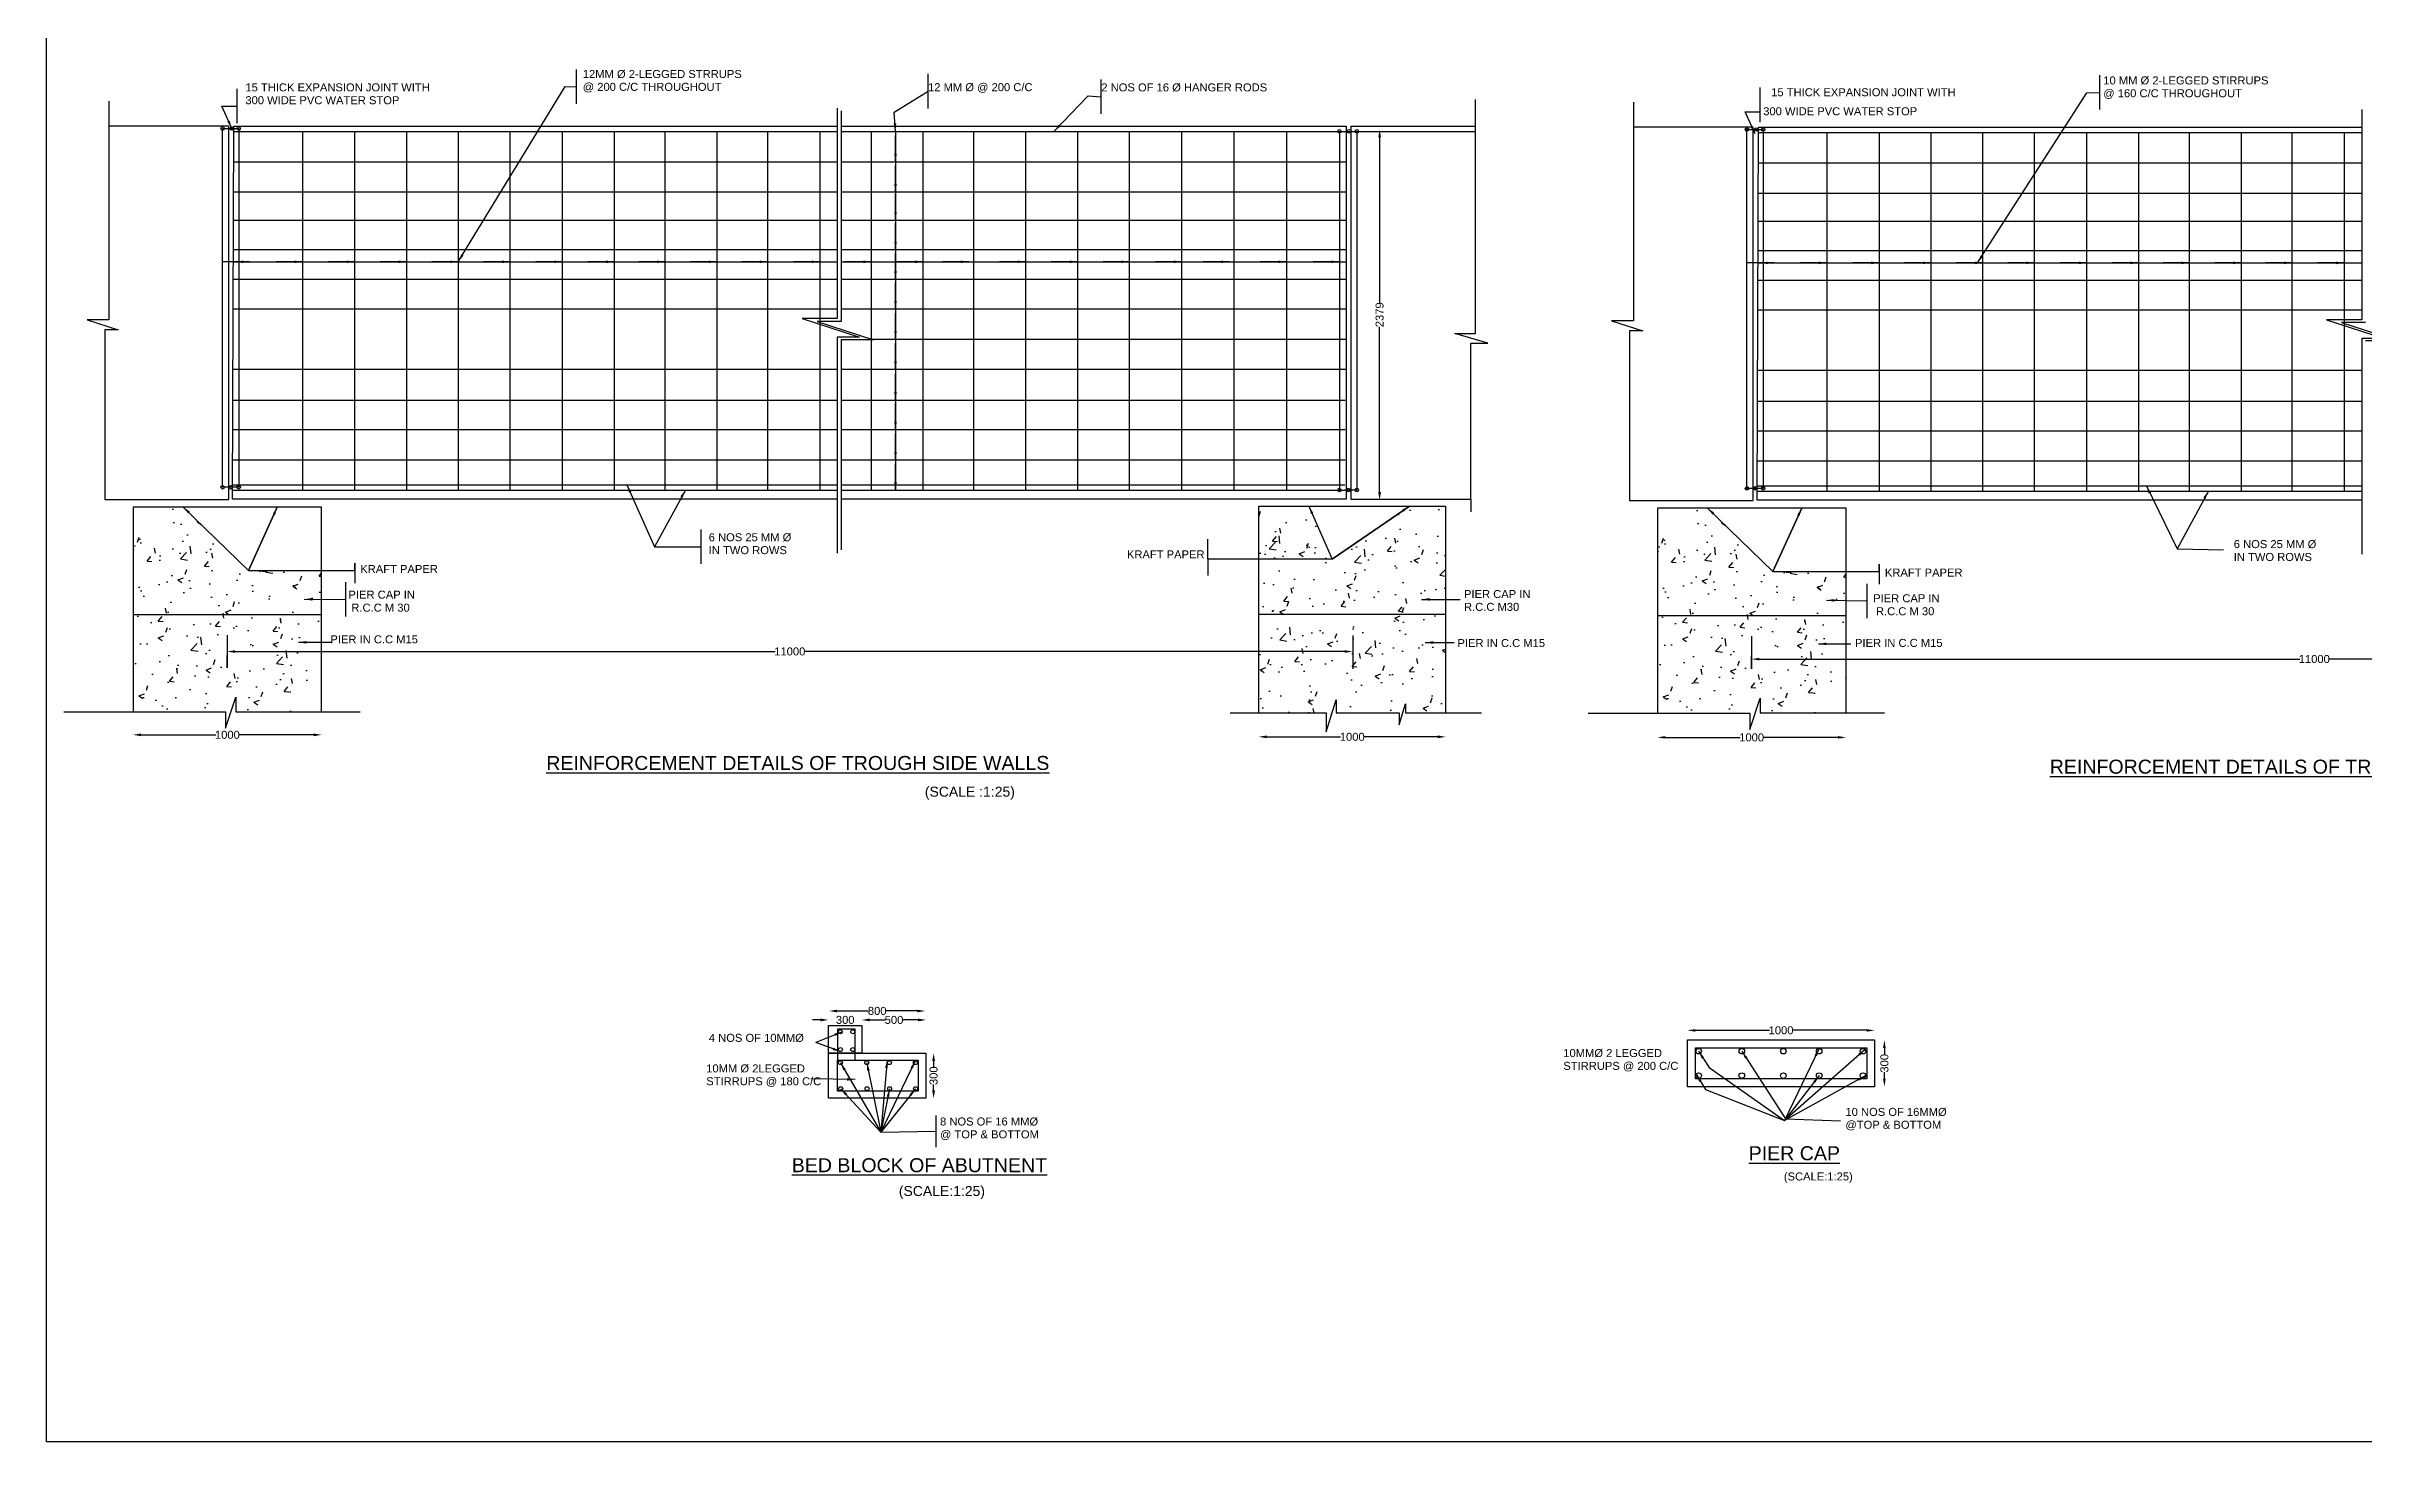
# Model space of a CAD drawing. Header units: millimetres. Extents: x -53216509 to -53197481, y 22130849 to 22142465.
# Drawn here: x -53216509 to -53204923, y 22130852 to 22137831 of the extents above; entities that cross this region are included whole.
import ezdxf

# ---------------------------------------------------------------- set-up
doc = ezdxf.new("R2010")
doc.units = ezdxf.units.MM
doc.header["$MEASUREMENT"] = 0
doc.header["$PDMODE"] = 32
doc.header["$PDSIZE"] = 28
doc.layers.add('DRAWING', color=2, linetype='Continuous')
doc.layers.add('TEXT', color=7, linetype='Continuous')
doc.styles.get("Standard").update_dxf_attribs({"font": 'arial.ttf', "height": 40})
doc.dimstyles.get("Standard").update_dxf_attribs({"dimtxt": 40, "dimasz": 40, "dimexe": 0.18, "dimexo": 0.0625, "dimgap": 0.09, "dimtad": 0, "dimdec": 0, "dimzin": 0, "dimdsep": 46, "dimtxsty": 'Standard', "dimcen": 0.09, "dimse1": 1, "dimse2": 1, "dimadec": 0, "dimazin": 0, "dimtfac": 1, "dimtdec": 0, "dimtofl": 0, "dimtmove": 0, "dimatfit": 3, "dimfxl": 1, "dimtolj": 1, "dimtzin": 0, "dimarcsym": 0})
pattern_1 = [(50, (0, 0), (286.904073, -25.100854), [30, -330]), (355, (0, 0), (-55.5005334, 300.8768535), [24, -264]), (100.4514, (23.9, -2.1), (231.4037527, 275.7758168), [25.496076, -280.4568448]), (46.1842, (0, 80), (426.8964195, -66.2076057), [45, -495]), (96.6356, (35.57, 74.5), (373.8650822, 389.6471484), [38.2441152, -420.6852]), (351.1842, (0, 80), (373.864778, 389.6474404), [36, -396]), (21, (40, 60), (238.7628208, -161.0475563), [30, -330]), (326, (40, 60), (97.3261328, 290.060018), [24, -264]), (71.4514, (59.9, 46.58), (336.0890514, 129.0121987), [25.496076, -280.4568448]), (37.5, (0, 0), (4.86394213, 133.15754153), [0, -260.8, 0, -268, 0, -265]), (7.5, (0, 0), (105.22781498, 157.76468475), [0, -152.8, 0, -254.8, 0, -101]), (327.5, (-89.2, 0), (213.52897447, -9.0219487), [0, -100, 0, -312, 0, -414]), (317.5, (-129.2, 0), (233.27446774, 40.04199293), [0, -130, 0, -207.2, 0, -294])]

# ---------------------------------------------------------------- blocks, each defined once
blk = doc.blocks.new('*D68')
at = {"layer": 'Defpoints', "color": 0, "transparency": 16777216}
for p in [(-53216075, 22134501), (-53215133, 22134501), (-53215133, 22134387)]:
    blk.add_point(p, dxfattribs=at)
at = {"layer": 'TEXT', "color": 0, "lineweight": -2, "transparency": 16777216}
for p, q in [((-53216035, 22134387), (-53215662, 22134387)), ((-53215173, 22134387), (-53215546, 22134387))]:
    blk.add_line(p, q, dxfattribs=at)
at = {"layer": 'TEXT', "color": 0, "transparency": 16777216}
for points in [[(-53216035, 22134394), (-53216035, 22134380), (-53216075, 22134387)], [(-53215173, 22134394), (-53215173, 22134380), (-53215133, 22134387)]]:
    blk.add_solid(points, dxfattribs=at)
at = {"layer": 'TEXT', "color": 0, "transparency": 16777216, "insert": (-53215604, 22134387), "char_height": 40, "attachment_point": 5}
blk.add_mtext('\\A1;1000', dxfattribs=at)
blk = doc.blocks.new('*D69')
at = {"layer": 'Defpoints', "color": 0, "transparency": 16777216}
for p in [(-53215606, 22134784), (-53209978, 22134804), (-53209978, 22134784)]:
    blk.add_point(p, dxfattribs=at)
at = {"layer": 'TEXT', "color": 0, "lineweight": -2, "transparency": 16777216}
for p, q in [((-53215566, 22134804), (-53212865, 22134804)), ((-53210018, 22134804), (-53212718, 22134804))]:
    blk.add_line(p, q, dxfattribs=at)
at = {"layer": 'TEXT', "color": 0, "transparency": 16777216}
for points in [[(-53215566, 22134810), (-53215566, 22134797), (-53215606, 22134804)], [(-53210018, 22134810), (-53210018, 22134797), (-53209978, 22134804)]]:
    blk.add_solid(points, dxfattribs=at)
at = {"layer": 'TEXT', "color": 0, "transparency": 16777216, "insert": (-53212792, 22134804), "char_height": 40, "attachment_point": 5}
blk.add_mtext('\\A1;11000', dxfattribs=at)
blk = doc.blocks.new('*D70')
at = {"layer": 'Defpoints', "color": 0, "transparency": 16777216}
for p in [(-53210447, 22134498), (-53209513, 22134498), (-53209513, 22134377)]:
    blk.add_point(p, dxfattribs=at)
at = {"layer": 'TEXT', "color": 0, "lineweight": -2, "transparency": 16777216}
for p, q in [((-53210407, 22134377), (-53210038, 22134377)), ((-53209553, 22134377), (-53209922, 22134377))]:
    blk.add_line(p, q, dxfattribs=at)
at = {"layer": 'TEXT', "color": 0, "transparency": 16777216}
for points in [[(-53210407, 22134384), (-53210407, 22134370), (-53210447, 22134377)], [(-53209553, 22134384), (-53209553, 22134370), (-53209513, 22134377)]]:
    blk.add_solid(points, dxfattribs=at)
at = {"layer": 'TEXT', "color": 0, "transparency": 16777216, "insert": (-53209980, 22134377), "char_height": 40, "attachment_point": 5}
blk.add_mtext('\\A1;1000', dxfattribs=at)
blk = doc.blocks.new('*D71')
at = {"layer": 'Defpoints', "color": 0, "transparency": 16777216}
for p in [(-53208454, 22134496), (-53207511, 22134496), (-53207511, 22134374)]:
    blk.add_point(p, dxfattribs=at)
at = {"layer": 'TEXT', "color": 0, "lineweight": -2, "transparency": 16777216}
for p, q in [((-53208414, 22134374), (-53208040, 22134374)), ((-53207551, 22134374), (-53207925, 22134374))]:
    blk.add_line(p, q, dxfattribs=at)
at = {"layer": 'TEXT', "color": 0, "transparency": 16777216}
for points in [[(-53208414, 22134381), (-53208414, 22134368), (-53208454, 22134374)], [(-53207551, 22134381), (-53207551, 22134368), (-53207511, 22134374)]]:
    blk.add_solid(points, dxfattribs=at)
at = {"layer": 'TEXT', "color": 0, "transparency": 16777216, "insert": (-53207983, 22134374), "char_height": 40, "attachment_point": 5}
blk.add_mtext('\\A1;1000', dxfattribs=at)
blk = doc.blocks.new('*D72')
at = {"layer": 'Defpoints', "color": 0, "transparency": 16777216}
for p in [(-53207984, 22134778), (-53202356, 22134766), (-53202356, 22134763)]:
    blk.add_point(p, dxfattribs=at)
at = {"layer": 'TEXT', "color": 0, "lineweight": -2, "transparency": 16777216}
for p, q in [((-53207944, 22134766), (-53205243, 22134766)), ((-53202396, 22134766), (-53205097, 22134766))]:
    blk.add_line(p, q, dxfattribs=at)
at = {"layer": 'TEXT', "color": 0, "transparency": 16777216}
for points in [[(-53207944, 22134772), (-53207944, 22134759), (-53207984, 22134766)], [(-53202396, 22134772), (-53202396, 22134759), (-53202356, 22134766)]]:
    blk.add_solid(points, dxfattribs=at)
at = {"layer": 'TEXT', "color": 0, "transparency": 16777216, "insert": (-53205170, 22134766), "char_height": 40, "attachment_point": 5}
blk.add_mtext('\\A1;11000', dxfattribs=at)
blk = doc.blocks.new('*D75')
at = {"layer": 'Defpoints', "color": 0, "transparency": 16777216}
for p in [(-53207368, 22132909), (-53208304, 22132861), (-53207368, 22132861)]:
    blk.add_point(p, dxfattribs=at)
at = {"layer": 'TEXT', "color": 0, "lineweight": -2, "transparency": 16777216}
for p, q in [((-53208264, 22132909), (-53207894, 22132909)), ((-53207408, 22132909), (-53207778, 22132909))]:
    blk.add_line(p, q, dxfattribs=at)
at = {"layer": 'TEXT', "color": 0, "transparency": 16777216}
for points in [[(-53208264, 22132915), (-53208264, 22132902), (-53208304, 22132909)], [(-53207408, 22132915), (-53207408, 22132902), (-53207368, 22132909)]]:
    blk.add_solid(points, dxfattribs=at)
at = {"layer": 'TEXT', "color": 0, "transparency": 16777216, "insert": (-53207836, 22132909), "char_height": 40, "attachment_point": 5}
blk.add_mtext('\\A1;1000', dxfattribs=at)
blk = doc.blocks.new('*D76')
at = {"layer": 'Defpoints', "color": 0, "transparency": 16777216}
for p in [(-53207368, 22132861), (-53207368, 22132627), (-53207319, 22132627)]:
    blk.add_point(p, dxfattribs=at)
at = {"layer": 'TEXT', "color": 0, "lineweight": -2, "transparency": 16777216}
for p, q in [((-53207319, 22132821), (-53207319, 22132788)), ((-53207319, 22132667), (-53207319, 22132700))]:
    blk.add_line(p, q, dxfattribs=at)
at = {"layer": 'TEXT', "color": 0, "transparency": 16777216}
for points in [[(-53207326, 22132821), (-53207313, 22132821), (-53207319, 22132861)], [(-53207326, 22132667), (-53207313, 22132667), (-53207319, 22132627)]]:
    blk.add_solid(points, dxfattribs=at)
at = {"layer": 'TEXT', "color": 0, "transparency": 16777216, "insert": (-53207319, 22132744), "char_height": 40, "attachment_point": 5, "rotation": 90}
blk.add_mtext('\\A1;300', dxfattribs=at)
blk = doc.blocks.new('*D77')
at = {"layer": 'Defpoints', "color": 0, "transparency": 16777216}
for p in [(-53212112, 22132795), (-53212112, 22132569), (-53212073, 22132569)]:
    blk.add_point(p, dxfattribs=at)
at = {"layer": 'TEXT', "color": 0, "lineweight": -2, "transparency": 16777216}
for p, q in [((-53212073, 22132755), (-53212073, 22132726)), ((-53212073, 22132609), (-53212073, 22132638))]:
    blk.add_line(p, q, dxfattribs=at)
at = {"layer": 'TEXT', "color": 0, "transparency": 16777216}
for points in [[(-53212080, 22132755), (-53212066, 22132755), (-53212073, 22132795)], [(-53212080, 22132609), (-53212066, 22132609), (-53212073, 22132569)]]:
    blk.add_solid(points, dxfattribs=at)
at = {"layer": 'TEXT', "color": 0, "transparency": 16777216, "insert": (-53212073, 22132682), "char_height": 40, "attachment_point": 5, "rotation": 90}
blk.add_mtext('\\A1;300', dxfattribs=at)
blk = doc.blocks.new('*D78')
at = {"layer": 'Defpoints', "color": 0, "transparency": 16777216}
for p in [(-53212599, 22132961), (-53212599, 22132933), (-53212432, 22132933)]:
    blk.add_point(p, dxfattribs=at)
at = {"layer": 'TEXT', "color": 0, "lineweight": -2, "transparency": 16777216}
for p, q in [((-53212639, 22132961), (-53212679, 22132961)), ((-53212392, 22132961), (-53212352, 22132961))]:
    blk.add_line(p, q, dxfattribs=at)
at = {"layer": 'TEXT', "color": 0, "transparency": 16777216}
for points in [[(-53212639, 22132968), (-53212639, 22132954), (-53212599, 22132961)], [(-53212392, 22132968), (-53212392, 22132954), (-53212432, 22132961)]]:
    blk.add_solid(points, dxfattribs=at)
at = {"layer": 'TEXT', "color": 0, "transparency": 16777216, "insert": (-53212515, 22132961), "char_height": 40, "attachment_point": 5}
blk.add_mtext('\\A1;300', dxfattribs=at)
blk = doc.blocks.new('*D79')
at = {"layer": 'Defpoints', "color": 0, "transparency": 16777216}
for p in [(-53212432, 22132933), (-53212111, 22132961), (-53212111, 22132933)]:
    blk.add_point(p, dxfattribs=at)
at = {"layer": 'TEXT', "color": 0, "lineweight": -2, "transparency": 16777216}
for p, q in [((-53212392, 22132961), (-53212315, 22132961)), ((-53212151, 22132961), (-53212227, 22132961))]:
    blk.add_line(p, q, dxfattribs=at)
at = {"layer": 'TEXT', "color": 0, "transparency": 16777216}
for points in [[(-53212392, 22132968), (-53212392, 22132954), (-53212432, 22132961)], [(-53212151, 22132968), (-53212151, 22132954), (-53212111, 22132961)]]:
    blk.add_solid(points, dxfattribs=at)
at = {"layer": 'TEXT', "color": 0, "transparency": 16777216, "insert": (-53212271, 22132961), "char_height": 40, "attachment_point": 5}
blk.add_mtext('\\A1;500', dxfattribs=at)
blk = doc.blocks.new('*D80')
at = {"layer": 'Defpoints', "color": 0, "transparency": 16777216}
for p in [(-53212596, 22133006), (-53212114, 22133006), (-53212114, 22133005)]:
    blk.add_point(p, dxfattribs=at)
at = {"layer": 'TEXT', "color": 0, "lineweight": -2, "transparency": 16777216}
for p, q in [((-53212556, 22133006), (-53212399, 22133006)), ((-53212154, 22133006), (-53212311, 22133006))]:
    blk.add_line(p, q, dxfattribs=at)
at = {"layer": 'TEXT', "color": 0, "transparency": 16777216}
for points in [[(-53212556, 22133012), (-53212556, 22132999), (-53212596, 22133006)], [(-53212154, 22133012), (-53212154, 22132999), (-53212114, 22133006)]]:
    blk.add_solid(points, dxfattribs=at)
at = {"layer": 'TEXT', "color": 0, "transparency": 16777216, "insert": (-53212355, 22133006), "char_height": 40, "attachment_point": 5}
blk.add_mtext('\\A1;800', dxfattribs=at)
blk = doc.blocks.new('*D81')
at = {"layer": 'Defpoints', "color": 0, "transparency": 16777216}
for p in [(-53209851, 22137415), (-53209846, 22135561), (-53209843, 22135561)]:
    blk.add_point(p, dxfattribs=at)
at = {"layer": 'TEXT', "color": 0, "lineweight": -2, "transparency": 16777216}
for p, q in [((-53209843, 22137375), (-53209843, 22136548)), ((-53209843, 22135601), (-53209843, 22136428))]:
    blk.add_line(p, q, dxfattribs=at)
at = {"layer": 'TEXT', "color": 0, "transparency": 16777216}
for points in [[(-53209850, 22137375), (-53209836, 22137375), (-53209843, 22137415)], [(-53209850, 22135601), (-53209836, 22135601), (-53209843, 22135561)]]:
    blk.add_solid(points, dxfattribs=at)
at = {"layer": 'TEXT', "color": 0, "transparency": 16777216, "insert": (-53209843, 22136488), "char_height": 40, "attachment_point": 5, "rotation": 90}
blk.add_mtext('\\A1;2379', dxfattribs=at)

msp = doc.modelspace()

# ---------------------------------------------------------------- hatches: boundary and pattern name
at = {"layer": 'DRAWING'}
h = msp.add_hatch(dxfattribs=at)
h.set_pattern_fill('AR-CONC', color=0, scale=40, style=0)
h.set_pattern_definition(pattern_1)
h.paths.add_polyline_path([(-53215824.7, 22135526.6), (-53216075.4, 22135526.6), (-53216075.4, 22134989), (-53215132.8, 22134989), (-53215132.8, 22135209), (-53215499.1, 22135209)])
h.paths.add_polyline_path([(-53215132.8, 22134989), (-53216075.4, 22134989), (-53216075.4, 22134501.4), (-53215612.9, 22134501.4), (-53215612.9, 22134419.6), (-53215561.6, 22134575.5), (-53215561.6, 22134502.7), (-53215132.8, 22134502.7)])
h = msp.add_hatch(dxfattribs=at)
h.set_pattern_fill('AR-CONC', color=0, scale=40, style=0)
h.set_pattern_definition(pattern_1)
h.paths.add_polyline_path([(-53209513.1, 22135530.8), (-53209694.1, 22135530.8), (-53210080.7, 22135266), (-53210446.7, 22135266), (-53210446.7, 22134991.2), (-53209513.1, 22134991.2)])
h.paths.add_polyline_path([(-53210196.6, 22135530.8), (-53210446.7, 22135530.8), (-53210446.7, 22135266), (-53210080.7, 22135266)])
h.paths.add_polyline_path([(-53209513.1, 22134991.2), (-53210446.7, 22134991.2), (-53210446.7, 22134497.7), (-53210110.2, 22134497.7), (-53210110.2, 22134402.3), (-53210060.7, 22134561.5), (-53210060.7, 22134497.7), (-53209745.8, 22134497.7), (-53209745.8, 22134437.6), (-53209713, 22134542.9), (-53209713, 22134497.7), (-53209513.1, 22134497.7)])
h = msp.add_hatch(dxfattribs=at)
h.set_pattern_fill('AR-CONC', color=0, scale=40, style=0)
h.set_pattern_definition([(50, (7621.6, -5.46), (286.904073, -25.100854), [30, -330]), (355, (7621.6, -5.46), (-55.5005334, 300.8768535), [24, -264]), (100.4514, (7645.5, -7.55), (231.4037527, 275.7758168), [25.496076, -280.4568448]), (46.1842, (7621.6, 74.54), (426.8964195, -66.2076057), [45, -495]), (96.6356, (7657.17, 69.02), (373.8650822, 389.6471484), [38.2441152, -420.6852]), (351.1842, (7621.6, 74.54), (373.864778, 389.6474404), [36, -396]), (21, (7661.6, 54.54), (238.7628208, -161.0475563), [30, -330]), (326, (7661.6, 54.54), (97.3261328, 290.060018), [24, -264]), (71.4514, (7681.5, 41.12), (336.0890514, 129.0121987), [25.496076, -280.4568448]), (37.5, (7621.59, -5.46), (4.86394213, 133.15754153), [0, -260.8, 0, -268, 0, -265]), (7.5, (7621.59, -5.46), (105.22781498, 157.76468475), [0, -152.8, 0, -254.8, 0, -101]), (327.5, (7532.39, -5.46), (213.52897447, -9.0219487), [0, -100, 0, -312, 0, -414]), (317.5, (7492.4, -5.46), (233.27446774, 40.04199293), [0, -130, 0, -207.2, 0, -294])])
h.paths.add_polyline_path([(-53208203.1, 22135521.2), (-53208453.8, 22135521.2), (-53208453.8, 22134983.6), (-53207511.2, 22134983.6), (-53207511.2, 22135203.5), (-53207877.5, 22135203.5)])
h.paths.add_polyline_path([(-53207511.2, 22134983.6), (-53208453.8, 22134983.6), (-53208453.8, 22134496), (-53207991.3, 22134496), (-53207991.3, 22134414.1), (-53207940, 22134570), (-53207940, 22134497.3), (-53207511.2, 22134497.3)])

# ---------------------------------------------------------------- linework, layer by layer
at = {"layer": 'DRAWING', "color": 0}
for points in [[(-53216195.9, 22137556.3), (-53216195.9, 22136462.4), (-53216304.9, 22136462.4), (-53216149.3, 22136412.7), (-53216215.9, 22136412.7), (-53216215.9, 22135564.5), (-53215596.3, 22135564.5), (-53215596.3, 22137431.6), (-53216195.9, 22137431.6)], [(-53212554.6, 22137521), (-53212554.6, 22136468.9)], [(-53209387.7, 22135565.8), (-53209387.7, 22136345.9), (-53209302.1, 22136345.9), (-53209466.3, 22136395), (-53209364.4, 22136395), (-53209364.4, 22137565.4)], [(-53208574.4, 22137550.9), (-53208574.4, 22136457), (-53208683.3, 22136457), (-53208527.7, 22136407.3), (-53208594.3, 22136407.3), (-53208594.3, 22135559), (-53207974.7, 22135559), (-53207974.7, 22137426.1), (-53208574.4, 22137426.1)], [(-53204933, 22137515.5), (-53204933, 22136463.5)], [(-53212554.6, 22135565.8), (-53215577.7, 22135565.8), (-53215570.9, 22137431.6)], [(-53215571, 22137405.6), (-53212554.6, 22137405.6)], [(-53215570.9, 22137431.6), (-53212554.6, 22137431.6)], [(-53215228.8, 22137405.6), (-53215228.8, 22135611.6)], [(-53214967.8, 22137405.6), (-53214967.8, 22135611.6)], [(-53214708.6, 22137405.6), (-53214708.6, 22135611.6)], [(-53214449.8, 22137405.6), (-53214449.8, 22135611.6)], [(-53214191.7, 22137405.6), (-53214191.7, 22135611.6)], [(-53213929.9, 22137405.6), (-53213929.9, 22135611.6)], [(-53213670.7, 22137405.6), (-53213670.7, 22135611.6)], [(-53213416.4, 22137405.6), (-53213416.4, 22135611.6)], [(-53213157.3, 22137405.6), (-53213157.3, 22135611.6)], [(-53212903.1, 22137405.6), (-53212903.1, 22135611.6)], [(-53212642.4, 22137405.6), (-53212642.4, 22135611.6)], [(-53212534.8, 22137508.2), (-53212534.8, 22136454.7)], [(-53212534.8, 22137431.6), (-53210009.8, 22137431.6), (-53210009.8, 22135565.8), (-53212534.8, 22135565.8)], [(-53212534.8, 22137405.6), (-53210009.8, 22137405.6)], [(-53212384.9, 22137405.6), (-53212384.9, 22135611.6)], [(-53212263.4, 22137405.6), (-53212263.4, 22135611.6)], [(-53212127, 22137405.6), (-53212127, 22135611.6)], [(-53211872.7, 22137405.6), (-53211872.7, 22135611.6)], [(-53211612.8, 22137405.6), (-53211612.8, 22135611.6)], [(-53211353.5, 22137405.6), (-53211353.5, 22135611.6)], [(-53211094.6, 22137405.6), (-53211094.6, 22135611.6)], [(-53210833, 22137405.6), (-53210833, 22135611.6)], [(-53210571.1, 22137405.6), (-53210571.1, 22135611.6)], [(-53210309.3, 22137405.6), (-53210309.3, 22135611.6)], [(-53210044, 22137405.6), (-53210044, 22135611.6)], [(-53209956.9, 22137405.6), (-53209956.9, 22135611.6), (-53210016.3, 22135611.6)], [(-53210009.8, 22137405.6), (-53209956.9, 22137405.6), (-53209364.4, 22137405.6)], [(-53209987.5, 22137431.6), (-53209987.5, 22135565.8), (-53209387.7, 22135565.8), (-53209387.7, 22135501.8)], [(-53209987.5, 22137431.6), (-53209364.4, 22137431.6)], [(-53204933, 22135560.3), (-53207956.1, 22135560.3), (-53207949.3, 22137426.1)], [(-53207949.4, 22137400.1), (-53204933, 22137400.1)], [(-53207949.3, 22137426.1), (-53204933, 22137426.1)], [(-53207607.2, 22137400.1), (-53207607.2, 22135606.2)], [(-53207346.2, 22137400.1), (-53207346.2, 22135606.2)], [(-53207087, 22137400.1), (-53207087, 22135606.2)], [(-53206828.2, 22137400.1), (-53206828.2, 22135606.2)], [(-53206570.1, 22137400.1), (-53206570.1, 22135606.2)], [(-53206308.3, 22137400.1), (-53206308.3, 22135606.2)], [(-53206049.1, 22137400.1), (-53206049.1, 22135606.2)], [(-53205794.8, 22137400.1), (-53205794.8, 22135606.2)], [(-53205535.7, 22137400.1), (-53205535.7, 22135606.2)], [(-53205281.5, 22137400.1), (-53205281.5, 22135606.2)], [(-53205020.8, 22137400.1), (-53205020.8, 22135606.2)], [(-53215571.5, 22137253.8), (-53212554.6, 22137253.8)], [(-53212534.8, 22137253.8), (-53210010.3, 22137253.8)], [(-53207949.9, 22137248.3), (-53204933, 22137248.3)], [(-53215572.1, 22137102.2), (-53212554.6, 22137102.2)], [(-53212534.8, 22137102.2), (-53210010.9, 22137102.2)], [(-53207950.5, 22137096.7), (-53204933, 22137096.7)], [(-53215572.6, 22136961.6), (-53212554.6, 22136961.6)], [(-53212534.8, 22136961.6), (-53210011.4, 22136961.6)], [(-53207951, 22136956.2), (-53204933, 22136956.2)], [(-53215573.4, 22136753), (-53212554.6, 22136753)], [(-53215573.1, 22136814.7), (-53212554.6, 22136814.7)], [(-53212534.8, 22136814.7), (-53210011.9, 22136814.7)], [(-53212534.8, 22136753), (-53210012.2, 22136753)], [(-53207951.8, 22136747.6), (-53204933, 22136747.6)], [(-53207951.5, 22136809.3), (-53204933, 22136809.3)], [(-53215573.7, 22136666.9), (-53212554.6, 22136666.9)], [(-53212534.8, 22136666.9), (-53210012.5, 22136666.9)], [(-53207952.1, 22136661.4), (-53204933, 22136661.4)], [(-53215574.2, 22136518.3), (-53212554.6, 22136518.3)], [(-53212554.6, 22136468.9), (-53212729.8, 22136468.9), (-53212442.9, 22136375.3), (-53212554.6, 22136375.3)], [(-53212534.8, 22136518.3), (-53210013, 22136518.3)], [(-53207952.6, 22136512.9), (-53204933, 22136512.9)], [(-53212534.8, 22136454.7), (-53212655.8, 22136454.7), (-53212372.8, 22136362.6), (-53212534.8, 22136362.6)], [(-53212554.6, 22136375.3), (-53212554.6, 22135295.7)], [(-53212534.8, 22136362.6), (-53212534.8, 22135312)], [(-53212384.5, 22136366.4), (-53210013.6, 22136366.4)], [(-53204933, 22136463.5), (-53205108.2, 22136463.5), (-53204821.3, 22136369.9), (-53204933, 22136369.9)], [(-53204913.2, 22136449.2), (-53205034.3, 22136449.2), (-53204751.3, 22136357.1), (-53204913.2, 22136357.1)], [(-53204933, 22136369.9), (-53204933, 22135290.2)], [(-53215575.3, 22136215.6), (-53212554.6, 22136215.6)], [(-53212534.8, 22136215.6), (-53210014.1, 22136215.6)], [(-53207953.7, 22136210.2), (-53204933, 22136210.2)], [(-53215575.9, 22136061.6), (-53212554.6, 22136061.6)], [(-53212534.8, 22136061.6), (-53210014.7, 22136061.6)], [(-53207954.3, 22136056.1), (-53204933, 22136056.1)], [(-53215576.4, 22135913.5), (-53212554.6, 22135913.5)], [(-53212534.8, 22135913.5), (-53210015.2, 22135913.5)], [(-53207954.8, 22135908), (-53204933, 22135908)], [(-53215577, 22135762.7), (-53212554.6, 22135762.7)], [(-53212534.8, 22135762.7), (-53210015.8, 22135762.7)], [(-53207955.4, 22135757.3), (-53204933, 22135757.3)], [(-53215577.5, 22135611.6), (-53212554.6, 22135611.6)], [(-53215577.4, 22135637.8), (-53212554.6, 22135637.8)], [(-53212534.8, 22135637.8), (-53210016.2, 22135637.8)], [(-53212534.8, 22135611.6), (-53210016.3, 22135611.6)], [(-53207955.9, 22135606.2), (-53204933, 22135606.2)], [(-53207955.8, 22135632.4), (-53204933, 22135632.4)], [(-53215132.8, 22134502.7), (-53215132.8, 22135526.6), (-53216075.4, 22135526.6), (-53216075.4, 22134501.4)], [(-53215824.7, 22135526.6), (-53215499.1, 22135209), (-53215354.3, 22135526.6)], [(-53210446.7, 22134497.7), (-53210446.7, 22135530.8), (-53209513.1, 22135530.8), (-53209513.1, 22134497.7)], [(-53210196.6, 22135530.8), (-53210080.7, 22135266), (-53209694.1, 22135530.8)], [(-53207511.2, 22134497.3), (-53207511.2, 22135521.2), (-53208453.8, 22135521.2), (-53208453.8, 22134496)], [(-53208203.1, 22135521.2), (-53207877.5, 22135203.5), (-53207732.7, 22135521.2)], [(-53210080.7, 22135266), (-53210702.3, 22135266), (-53210702.3, 22135365.9)], [(-53215499.1, 22135209), (-53214966.7, 22135209), (-53214966.7, 22135245.3), (-53214966.7, 22135146.3)], [(-53210702.3, 22135266), (-53210702.3, 22135184.6)], [(-53207877.5, 22135203.5), (-53207345.1, 22135203.5), (-53207345.1, 22135239.9), (-53207345.1, 22135140.8)], [(-53216075.4, 22134989), (-53215132.8, 22134989)], [(-53210446.7, 22134991.2), (-53209513.1, 22134991.2)], [(-53208453.8, 22134983.6), (-53207511.2, 22134983.6)], [(-53215605.6, 22134886.2), (-53215605.6, 22134722.1), (-53215605.6, 22134783.5)], [(-53209977.7, 22134883.3), (-53209977.7, 22134717.1)], [(-53207984, 22134880.8), (-53207984, 22134716.7), (-53207984, 22134778.1)], [(-53216422.2, 22134501.4), (-53215612.9, 22134501.4), (-53215612.9, 22134419.6), (-53215561.6, 22134575.5), (-53215561.6, 22134502.7), (-53214939.7, 22134502.7)], [(-53210589.6, 22134497.7), (-53210110.2, 22134497.7), (-53210110.2, 22134402.3), (-53210060.7, 22134561.5), (-53210060.7, 22134497.7), (-53209745.8, 22134497.7), (-53209745.8, 22134437.6), (-53209713, 22134542.9), (-53209713, 22134497.7), (-53209334.3, 22134497.7)], [(-53208800.6, 22134496), (-53207991.3, 22134496), (-53207991.3, 22134414.1), (-53207940, 22134570), (-53207940, 22134497.3), (-53207318.1, 22134497.3)]]:
    msp.add_lwpolyline(points, dxfattribs=at)
for points in [[(-53215627.9, 22137419.9), (-53215547.2, 22137419.9), (-53215547.2, 22135625.1), (-53215627.9, 22135625.1)], [(-53208006.3, 22137414.5), (-53207925.6, 22137414.5), (-53207925.6, 22135619.7), (-53208006.3, 22135619.7)], [(-53212598.9, 22132933.2), (-53212431.6, 22132933.2), (-53212431.6, 22132795.2), (-53212598.9, 22132795.2)], [(-53212552.7, 22132760.5), (-53212465.3, 22132760.5), (-53212465.3, 22132915.2), (-53212552.7, 22132915.2)], [(-53212598.9, 22132795.2), (-53212112.3, 22132795.2), (-53212112.3, 22132568.9), (-53212598.9, 22132568.9)], [(-53208303.7, 22132861), (-53207368, 22132861), (-53207368, 22132626.6), (-53208303.7, 22132626.6)], [(-53208263.9, 22132821.2), (-53207407.8, 22132821.2), (-53207407.8, 22132666.4), (-53208263.9, 22132666.4)], [(-53212552.7, 22132760.5), (-53212150, 22132760.5), (-53212150, 22132604.4), (-53212552.7, 22132604.4)]]:
    msp.add_lwpolyline(points, close=True, dxfattribs=at)
for centre, radius in [((-53215627.9, 22137419.9), 8.65), ((-53215582, 22137419.9), 8.65), ((-53215547.2, 22137419.9), 8.65), ((-53210044, 22137405.6), 8.65), ((-53209996.8, 22137405.6), 8.65), ((-53209956.9, 22137405.6), 8.65), ((-53208006.3, 22137414.5), 8.65), ((-53207960.4, 22137414.5), 8.65), ((-53207925.6, 22137414.5), 8.65), ((-53215627.9, 22135625.1), 8.65), ((-53215587.6, 22135625.1), 8.65), ((-53215547.2, 22135625.1), 8.65), ((-53210044, 22135611.6), 8.65), ((-53209999.7, 22135611.6), 8.65), ((-53209956.9, 22135611.6), 8.65), ((-53208006.3, 22135619.7), 8.65), ((-53207966, 22135619.7), 8.65), ((-53207925.6, 22135619.7), 8.65), ((-53212538.8, 22132901.8), 9.89), ((-53212477.1, 22132901.8), 9.89), ((-53212538.8, 22132812.8), 9.89), ((-53212477.1, 22132812.8), 9.89), ((-53208248, 22132804.7), 13.8), ((-53208032, 22132804.7), 13.8), ((-53207824.4, 22132804.7), 13.8), ((-53207645.3, 22132804.7), 13.8), ((-53207426, 22132804.7), 13.8), ((-53212538.8, 22132747.2), 9.89), ((-53212406.9, 22132747.2), 9.89), ((-53212294, 22132747.2), 9.89), ((-53212164.5, 22132747.2), 9.89), ((-53208248, 22132682.6), 13.8), ((-53208032, 22132682.6), 13.8), ((-53207824.4, 22132682.6), 13.8), ((-53207645.3, 22132682.6), 13.8), ((-53207426, 22132682.6), 13.8), ((-53212537.5, 22132617.2), 9.89), ((-53212405.7, 22132617.2), 9.89), ((-53212292.7, 22132617.2), 9.89), ((-53212163.3, 22132617.2), 9.89)]:
    msp.add_circle(centre, radius, dxfattribs=at)
at = {"layer": 'TEXT', "color": 0}
msp.add_lwpolyline([(-53197502.7, 22130851.5), (-53216509.1, 22130851.5), (-53216509.1, 22142465), (-53197502.7, 22142465)], close=True, dxfattribs=at)
at = {"layer": 'TEXT'}
for points in [[(-53213859, 22137542.4), (-53213859, 22137714.7)], [(-53212100.7, 22137520.3), (-53212100.7, 22137692.6)], [(-53211235.2, 22137492.8), (-53211235.2, 22137665)], [(-53206242.7, 22137514.5), (-53206242.7, 22137686.7)], [(-53215555.5, 22137445.9), (-53215555.5, 22137618.1)], [(-53207940.5, 22137452.3), (-53207940.5, 22137624.6)], [(-53213235.6, 22135241.7), (-53213235.6, 22135414)], [(-53215012.2, 22134978.4), (-53215012.2, 22135150.7)], [(-53207405.2, 22134970.5), (-53207405.2, 22135142.7)], [(-53212061.8, 22132483.3), (-53212061.8, 22132325.2)]]:
    msp.add_lwpolyline(points, dxfattribs=at)

# ---------------------------------------------------------------- texts
at = {"layer": 'TEXT', "color": 0}
for s, height, p in [('15 THICK EXPANSION JOINT WITH ', 40, (-53215513.9, 22137605.5)), ('12MM Ø 2-LEGGED STRRUPS ', 40, (-53213826.9, 22137672.4)), ('@ 200 C/C THROUGHOUT', 40, (-53213826.9, 22137608.1)), ('12 MM Ø @ 200 C/C', 40, (-53212100.7, 22137606.5)), ('2 NOS OF 16 Ø HANGER RODS', 40, (-53211234.3, 22137605.4)), ('10 MM Ø 2-LEGGED STIRRUPS ', 40, (-53206224.9, 22137640.3)), ('300 WIDE PVC WATER STOP', 40, (-53215513.9, 22137541.2)), ('300 WIDE PVC WATER STOP', 40, (-53207925.1, 22137486)), ('15 THICK EXPANSION JOINT WITH', 40, (-53207885.2, 22137581.1)), ('@ 160 C/C THROUGHOUT', 40, (-53206224.9, 22137576)), ('6 NOS 25 MM Ø', 40, (-53213197.3, 22135355.2)), ('IN TWO ROWS', 40, (-53213197.3, 22135290.9)), ('KRAFT PAPER', 40, (-53211106.4, 22135269.6)), ('6 NOS 25 MM Ø', 40, (-53205572.5, 22135320.9)), ('KRAFT PAPER ', 40, (-53214939.6, 22135196.5)), ('KRAFT PAPER ', 40, (-53207316.7, 22135178.6)), ('IN TWO ROWS', 40, (-53205572.5, 22135256.7)), ('PIER CAP IN', 40, (-53214998.3, 22135068.2)), ('PIER CAP IN', 40, (-53209421.1, 22135071.3)), ('PIER CAP IN', 40, (-53207375.5, 22135050.2)), ('R.C.C M 30', 40, (-53214984.2, 22135003.1)), ('R.C.C M30', 40, (-53209421.1, 22135007.1)), ('R.C.C M 30', 40, (-53207361.4, 22134985.2)), ('PIER IN C.C M15', 40, (-53215089, 22134844.7)), ('PIER IN C.C M15', 40, (-53209453.6, 22134826.1)), ('PIER IN C.C M15', 40, (-53207466.2, 22134826.8)), ('%%UREINFORCEMENT DETAILS OF TROUGH SIDE WALLS', 70, (-53214009.7, 22134211.2)), ('%%UREINFORCEMENT DETAILS OF TROUGH MIDDLE WALLS', 70, (-53206492.6, 22134192.8)), ('(SCALE :1:25)', 50, (-53212116.8, 22134077.8)), ('4 NOS OF 10MMØ', 40, (-53213196.7, 22132851.4)), ('10MMØ 2 LEGGED ', 40, (-53208924.7, 22132775.4)), ('STIRRUPS @ 180 C/C', 40, (-53213209.8, 22132634.3)), ('10MM Ø 2LEGGED', 40, (-53213209.8, 22132698.6)), ('STIRRUPS @ 200 C/C', 40, (-53208924.7, 22132711.2)), ('8 NOS OF 16 MMØ', 40, (-53212040.9, 22132433)), ('10 NOS OF 16MMØ', 40, (-53207514, 22132481)), ('@TOP & BOTTOM', 40, (-53207514, 22132416.7)), ('@ TOP & BOTTOM', 40, (-53212040.9, 22132368.7)), ('%%UPIER CAP', 70, (-53207997.8, 22132259.2)), ('%%UBED BLOCK OF ABUTNENT', 70, (-53212782.2, 22132199.4)), ('(SCALE:1:25)', 40, (-53207822, 22132158.1)), ('(SCALE:1:25)', 50, (-53212246.9, 22132080.4))]:
    msp.add_text(s, height=height, dxfattribs=at).set_placement(p)

# ---------------------------------------------------------------- dimensions: what is measured, and where the dimension line sits
for base, p1, p2, text, picture, middle in [((-53209842.9, 22135561.4), (-53209851.2, 22137414.7), (-53209846, 22135561.4), '2379', '*D81', (-53209842.9, 22136488)), ((-53212073, 22132568.9), (-53212112.3, 22132795.2), (-53212112.3, 22132568.9), '300', '*D77', (-53212073, 22132682)), ((-53207319.2, 22132626.6), (-53207368, 22132861), (-53207368, 22132626.6), '300', '*D76', (-53207319.2, 22132743.8))]:
    dim = msp.add_linear_dim(base=base, p1=p1, p2=p2, angle=90, text=text, dimstyle='Standard', dxfattribs=at)
    dim.commit()
    dim.dimension.update_dxf_attribs({"geometry": picture, "text_midpoint": middle})
for base, p1, p2, text, picture, middle in [((-53209977.7, 22134803.5), (-53215605.6, 22134783.5), (-53209977.7, 22134783.5), '11000', '*D69', (-53212791.6, 22134803.5)), ((-53202356.1, 22134765.6), (-53207984, 22134778.1), (-53202356.1, 22134762.6), '11000', '*D72', (-53205170, 22134765.6)), ((-53215132.8, 22134387.1), (-53216075.4, 22134501.4), (-53215132.8, 22134501.4), '1000', '*D68', (-53215604.1, 22134387.1)), ((-53209513.1, 22134377.1), (-53210446.7, 22134497.7), (-53209513.1, 22134497.7), '1000', '*D70', (-53209979.9, 22134377.1)), ((-53207511.2, 22134374.3), (-53208453.8, 22134496), (-53207511.2, 22134496), '1000', '*D71', (-53207982.5, 22134374.3)), ((-53212113.6, 22133005.8), (-53212595.9, 22133005.8), (-53212113.6, 22133004.8), '800', '*D80', (-53212354.8, 22133005.8)), ((-53212598.9, 22132961.1), (-53212431.6, 22132933.2), (-53212598.9, 22132933.2), '300', '*D78', (-53212515.3, 22132961.1)), ((-53212110.6, 22132961.1), (-53212431.6, 22132933.2), (-53212110.6, 22132933.2), '500', '*D79', (-53212271.1, 22132961.1)), ((-53207368, 22132908.8), (-53208303.7, 22132861), (-53207368, 22132861), '1000', '*D75', (-53207835.9, 22132908.8))]:
    dim = msp.add_linear_dim(base=base, p1=p1, p2=p2, text=text, dimstyle='Standard', dxfattribs=at)
    dim.commit()
    dim.dimension.update_dxf_attribs({"geometry": picture, "text_midpoint": middle})

# ---------------------------------------------------------------- leaders
at = {"layer": 'DRAWING', "color": 0}
for points in [[(-53212263.5, 22137253.2), (-53212263.5, 22137384.3)], [(-53212263.5, 22137101.6), (-53212263.5, 22137232.7)], [(-53212263.5, 22136961), (-53212263.5, 22137092.2)], [(-53212263.5, 22136814.2), (-53212263.5, 22136945.3)], [(-53215493.5, 22136753), (-53215624.6, 22136753)], [(-53215228.8, 22136753), (-53215359.9, 22136753)], [(-53214967.8, 22136753), (-53215098.9, 22136753)], [(-53214708.6, 22136753), (-53214839.7, 22136753)], [(-53214449.8, 22136753), (-53214580.9, 22136753)], [(-53214191.7, 22136753), (-53214322.8, 22136753)], [(-53213929.9, 22136753), (-53214061, 22136753)], [(-53213670.7, 22136753), (-53213801.8, 22136753)], [(-53213416.4, 22136753), (-53213547.6, 22136753)], [(-53213157.3, 22136753), (-53213288.4, 22136753)], [(-53212903.1, 22136753), (-53213034.2, 22136753)], [(-53212642.4, 22136753), (-53212773.5, 22136753)], [(-53212384.9, 22136753), (-53212516.1, 22136753)], [(-53212263.5, 22136666.3), (-53212263.5, 22136797.4)], [(-53212127, 22136753), (-53212258.1, 22136753)], [(-53211897.2, 22136753), (-53212028.3, 22136753)], [(-53211612.8, 22136753), (-53211743.9, 22136753)], [(-53211353.5, 22136753), (-53211484.7, 22136753)], [(-53211094.6, 22136753), (-53211225.7, 22136753)], [(-53210833, 22136753), (-53210964.2, 22136753)], [(-53210594.3, 22136753), (-53210725.4, 22136753)], [(-53210309.3, 22136753), (-53210440.5, 22136753)], [(-53210044, 22136753), (-53210175.1, 22136753)], [(-53207871.9, 22136747.6), (-53208003, 22136747.6)], [(-53207607.2, 22136747.6), (-53207738.3, 22136747.6)], [(-53207346.2, 22136747.6), (-53207477.4, 22136747.6)], [(-53207087, 22136747.6), (-53207218.1, 22136747.6)], [(-53206828.2, 22136747.6), (-53206959.3, 22136747.6)], [(-53206570.1, 22136747.6), (-53206701.3, 22136747.6)], [(-53206308.3, 22136747.6), (-53206439.4, 22136747.6)], [(-53206049.1, 22136747.6), (-53206180.2, 22136747.6)], [(-53205794.8, 22136747.6), (-53205926, 22136747.6)], [(-53205535.7, 22136747.6), (-53205666.9, 22136747.6)], [(-53205281.5, 22136747.6), (-53205412.6, 22136747.6)], [(-53205020.8, 22136747.6), (-53205151.9, 22136747.6)], [(-53212263.5, 22136517.7), (-53212263.5, 22136648.8)], [(-53212263.5, 22136365.8), (-53212263.5, 22136496.9)], [(-53212263.5, 22136215), (-53212263.5, 22136346.1)], [(-53212263.5, 22136061), (-53212263.5, 22136192.1)], [(-53212263.5, 22135912.9), (-53212263.5, 22136044)], [(-53212263.5, 22135762.1), (-53212263.5, 22135893.3)], [(-53212263.5, 22135611.4), (-53212263.5, 22135742.5)]]:
    msp.add_leader(points, dimstyle='Standard', override={"dimgap": 0.09, "dimtad": 0}, dxfattribs=at)
at = {"layer": 'TEXT', "color": 0}
for points in [[(-53214449.8, 22136753), (-53213914.3, 22137630), (-53213859, 22137628.6)], [(-53215582, 22137419.9), (-53215631.3, 22137531.1), (-53215555.5, 22137532)], [(-53212263.4, 22137405.6), (-53212270.3, 22137500.8), (-53212100.7, 22137606.5)], [(-53211471.1, 22137405.6), (-53211300, 22137582.8), (-53211235.2, 22137578.9)], [(-53206854.1, 22136747.6), (-53206306.4, 22137598.5), (-53206242.7, 22137600.6)], [(-53207965.3, 22137392.5), (-53208015, 22137503.5), (-53207940.5, 22137503.5)], [(-53213606, 22135637.8), (-53213468.2, 22135326.6), (-53213235.6, 22135327.9)], [(-53213314, 22135611.6), (-53213468.2, 22135326.6)], [(-53206009.5, 22135632.4), (-53205855.9, 22135317.7), (-53205624, 22135312.5)], [(-53205699.6, 22135606.2), (-53205855.9, 22135317.7)], [(-53215824.7, 22135526.6), (-53215499.1, 22135209), (-53214966.7, 22135209)], [(-53215354.3, 22135526.6), (-53215499.1, 22135209)], [(-53210196.6, 22135530.8), (-53210080.7, 22135266), (-53210702.3, 22135266)], [(-53209694.1, 22135530.8), (-53210080.7, 22135266)], [(-53208203.1, 22135521.2), (-53207877.5, 22135203.5), (-53207345.1, 22135203.5)], [(-53207732.7, 22135521.2), (-53207877.5, 22135203.5)], [(-53215219.7, 22135065.1), (-53215012.2, 22135064.5)], [(-53209633.2, 22135064.7), (-53209439.9, 22135063.3)], [(-53207609.3, 22135060.3), (-53207405.2, 22135056.6)], [(-53209615.2, 22134848.4), (-53209471, 22134849.1)], [(-53207649, 22134841.9), (-53207487.5, 22134842.4)], [(-53212528.9, 22132901.8), (-53212662.4, 22132848.4)], [(-53212538.8, 22132802.9), (-53212662.4, 22132848.4)], [(-53208248, 22132804.7), (-53208196.2, 22132723.4), (-53207818.5, 22132457.2)], [(-53208032, 22132804.7), (-53207814.5, 22132465.6), (-53207538.3, 22132456.6)], [(-53207645.3, 22132818.6), (-53207818.5, 22132457.2)], [(-53207415.7, 22132813.9), (-53207818.5, 22132457.2)], [(-53212465.7, 22132663.1), (-53212687.6, 22132666.9)], [(-53212538.8, 22132747.2), (-53212336.8, 22132399.5)], [(-53212406.9, 22132747.2), (-53212336.8, 22132399.5)], [(-53212305.4, 22132760.5), (-53212336.8, 22132399.5)], [(-53212164.5, 22132757.1), (-53212336.8, 22132399.5)], [(-53208260.2, 22132689), (-53208214.5, 22132612.4), (-53207818.5, 22132457.2)], [(-53207412.2, 22132682.6), (-53207818.5, 22132457.2)], [(-53207645.3, 22132682.6), (-53207818.5, 22132457.2)], [(-53212537.5, 22132617.2), (-53212336.8, 22132399.5), (-53212062.2, 22132404.3)], [(-53212163.3, 22132617.2), (-53212336.8, 22132399.5)], [(-53212292.7, 22132617.2), (-53212336.8, 22132399.5)]]:
    msp.add_leader(points, dimstyle='Standard', override={"dimgap": 0.09, "dimtad": 0}, dxfattribs=at)
at = {"layer": 'TEXT'}
msp.add_leader([(-53215248.7, 22134849.8), (-53215085.1, 22134849.8)], dimstyle='Standard', override={"dimgap": 0.09, "dimtad": 0}, dxfattribs=at)

doc.saveas('drawing.dxf')
